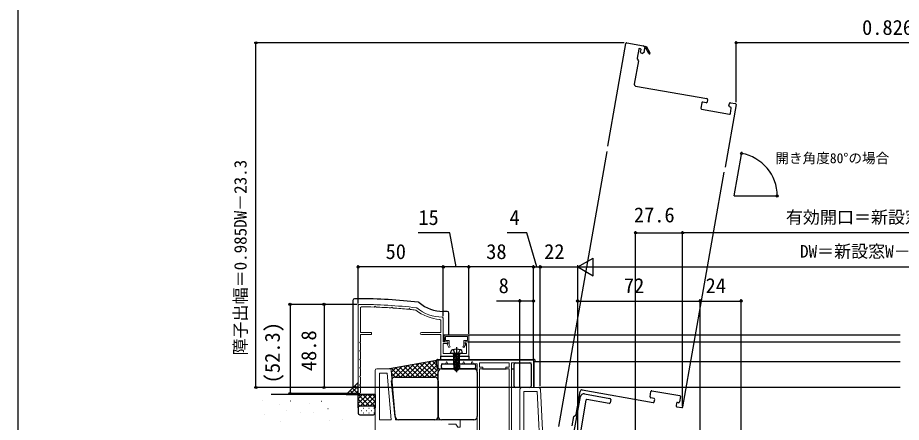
# Model space of a CAD drawing. Units: millimetres, scale not verified. Extents: x -525 to 525, y -783 to 778.
# Drawn here: x -525 to -6, y -409 to -172 of the extents above; entities that cross this region are included whole.
import ezdxf
from ezdxf.enums import TextEntityAlignment as Align

# ---------------------------------------------------------------- set-up
doc = ezdxf.new("R2010")
doc.units = ezdxf.units.MM
doc.header["$LTSCALE"] = 4
doc.layers.add('0-3_YKK_11', color=7, linetype='Continuous', lineweight=18)
for name, color, linetype in [('0-5_YKK_12', 2, 'Continuous'), ('0-6_YKK_13', 4, 'Continuous'), ('0-8_YKK_D', 6, 'Continuous'), ('0-9_YKK_ZWAK', 7, 'Continuous'), ('0-A_YSS_K', 3, 'Continuous')]:
    doc.layers.add(name, color=color, linetype=linetype)
doc.styles.add('ＭＳ ゴシック', font='')
doc.styles.get('ＭＳ ゴシック').set_extended_font_data('MS Gothic')

msp = doc.modelspace()

# ---------------------------------------------------------------- linework, layer by layer
at = {"layer": '0-3_YKK_11', "color": 30}
for p, q in [((-290.826, -341.955), (-290.571, -342.061)), ((-291.129, -343.402), (-291.379, -343.301))]:
    msp.add_line(p, q, dxfattribs=at)
at = {"layer": '0-3_YKK_11', "color": 4}
msp.add_line((-306.542, -377.8), (-314.001, -377.8), dxfattribs=at)
at = {"layer": '0-3_YKK_11', "color": 211}
for p, q in [((-218.95, -388.803), (-229.001, -388.803)), ((-230.001, -389.803), (-230.001, -449.903))]:
    msp.add_line(p, q, dxfattribs=at)
at = {"layer": '0-3_YKK_11', "color": 30}
for points in [[(-325, -392.303), (-325, -340.503), (-324.499, -340.003)], [(-323.097, -341.409), (-323.6, -341.909), (-323.6, -356.403), (-317.75, -356.403)], [(-314.422, -341.59), (-314.671, -341.44), (-314.885, -341.07), (-315.116, -341.07), (-315.307, -341.401), (-315.576, -341.551)], [(-304.419, -342.113), (-304.659, -341.963), (-304.885, -341.572), (-305.116, -341.572), (-305.297, -341.886), (-305.576, -342.035)], [(-294.417, -342.973), (-294.646, -342.824), (-294.885, -342.411), (-295.116, -342.411), (-295.287, -342.707), (-295.576, -342.856)], [(-275.49, -347.498), (-275, -347.998), (-275, -362.003), (-272.3, -362.003), (-272.3, -363.003), (-275, -363.003), (-275, -368.903), (-261.4, -368.903), (-261.4, -363.003), (-262.2, -363.003), (-262.2, -362.003), (-260, -362.003), (-260, -370.303), (-276.5, -370.303), (-276.5, -357.703), (-287.85, -357.703)], [(-287.85, -356.403), (-276.5, -356.403), (-276.5, -349.328), (-276.963, -348.829)], [(-317.75, -357.703), (-323.6, -357.703), (-323.6, -361.898), (-324.1, -362.187), (-324.1, -362.418), (-323.6, -362.707), (-323.6, -366.898), (-324.1, -367.187), (-324.1, -367.418), (-323.6, -367.707), (-323.6, -371.898), (-324.1, -372.187), (-324.1, -372.418), (-323.6, -372.707), (-323.6, -376.898), (-324.1, -377.187), (-324.1, -377.418), (-323.6, -377.707), (-323.6, -381.898), (-324, -382.129), (-324.1, -382.303), (-324, -382.476), (-323.6, -382.707), (-323.6, -386.898), (-324, -387.129), (-324.1, -387.303), (-324, -387.476), (-323.6, -387.707), (-323.6, -391.898), (-324.3, -392.303), (-325, -392.303)]]:
    msp.add_lwpolyline(points, dxfattribs=at)
msp.add_lwpolyline([(-274.5, -358.003), (-260, -358.003), (-260, -362.003), (-262.1, -362.003), (-262.1, -363.103), (-261.727, -363.318), (-262.873, -365.303), (-263.565, -364.903), (-262.9, -363.75), (-262.9, -361.203), (-260.8, -361.203), (-260.8, -358.903), (-273.7, -358.903), (-273.7, -361.203), (-271.6, -361.203), (-271.6, -363.75), (-270.935, -364.903), (-271.627, -365.303), (-272.773, -363.318), (-272.4, -363.103), (-272.4, -362.003), (-274.5, -362.003)], close=True, dxfattribs=at)
at = {"layer": '0-3_YKK_11', "color": 1}
for points in [[(-278, -372.803), (-222, -372.803), (-222, -388.803), (-223.3, -388.803), (-223.3, -374.303), (-235, -374.303), (-235, -421.103), (-236.1, -421.103)], [(-255, -417.503), (-255, -374.803), (-257.307, -374.803), (-257.885, -373.803), (-258.116, -373.803), (-258.693, -374.803), (-262.307, -374.803), (-262.885, -373.803), (-263.116, -373.803), (-263.693, -374.803), (-267.307, -374.803), (-267.885, -373.803), (-268.116, -373.803), (-268.693, -374.803), (-272.307, -374.803), (-272.885, -373.803), (-273.116, -373.803), (-273.693, -374.803), (-276, -374.803), (-276, -377.803), (-278, -377.803), (-278, -372.803)]]:
    msp.add_lwpolyline(points, dxfattribs=at)
at = {"layer": '0-3_YKK_11', "color": 4}
for points in [[(-315.001, -378.8), (-315, -443.8), (-334, -443.8)], [(-272, -410.3), (-267.54, -410.3), (-266.5, -412.1), (-265, -412.1), (-265, -407.8), (-303, -407.8), (-305.545, -378.713)]]:
    msp.add_lwpolyline(points, dxfattribs=at)
at = {"layer": '0-3_YKK_11', "color": 1}
msp.add_lwpolyline([(-253.7, -377.803), (-253.7, -416.203), (-236.3, -416.203), (-236.3, -377.803), (-238.3, -377.803), (-238.3, -376.903), (-236.3, -376.903), (-236.3, -374.303), (-253.7, -374.303), (-253.7, -376.903), (-251.7, -376.903), (-251.7, -377.803)], close=True, dxfattribs=at)
at = {"layer": '0-3_YKK_11', "color": 4}
msp.add_lwpolyline([(-305.61, -407.8), (-308.008, -380.4), (-312.401, -380.4), (-312.4, -407.8)], close=True, dxfattribs=at)
at = {"layer": '0-3_YKK_11', "color": 211}
msp.add_lwpolyline([(-217.645, -433.803), (-219.878, -391.203), (-227.601, -391.203), (-227.601, -433.803)], close=True, dxfattribs=at)
msp.add_lwpolyline([(-189.174, -440.018), (-194.801, -441.01), (-194.801, -436.203), (-189.444, -436.203), (-188.577, -436.745), (-188.001, -436.425), (-188.001, -433.803), (-215.642, -433.803), (-217.951, -389.75)], dxfattribs=at)
at = {"layer": '0-3_YKK_11', "color": 30}
for centre, radius, start, end in [((-325, -640.003), 300, 83.45902, 89.90433), ((-325, -640.003), 298.6, 88.19148, 89.63482), ((-325, -640.003), 298.6, 86.27024, 87.96974), ((-325, -640.003), 298.6, 84.34493, 86.04781), ((-275, -322.503), 25, 231.47489, 268.87649), ((-325, -640.003), 298.6, 83.53493, 84.1213), ((-275, -322.503), 26.4, 232.34109, 265.73616), ((-317.75, -357.053), 0.65, 270, 90.00002), ((-287.85, -357.053), 0.65, 90.00002, 270)]:
    msp.add_arc(centre, radius, start, end, dxfattribs=at)
at = {"layer": '0-3_YKK_11', "color": 4}
for centre, start, end in [((-314.001, -378.8), 90.00139, 179.99959), ((-306.542, -378.8), 5.00058, 90.00001)]:
    msp.add_arc(centre, 1, start, end, dxfattribs=at)
at = {"layer": '0-3_YKK_11', "color": 211}
for centre, start, end in [((-229.001, -389.803), 90.00002, 180), ((-218.95, -389.803), 2.99999, 90.00002)]:
    msp.add_arc(centre, 1, start, end, dxfattribs=at)
at = {"layer": '0-5_YKK_12'}
for p, q in [((-167.174, -186.49), (-157.326, -188.226)), ((-178.384, -247.181), (-167.753, -186.895)), ((-160.187, -190.057), (-161.141, -195.467)), ((-159.052, -189.953), (-159.839, -189.814)), ((-159.103, -191.974), (-158.808, -190.3)), ((-154.258, -192.686), (-156.062, -189.606)), ((-160.402, -197.033), (-162.797, -210.617)), ((-161.058, -195.84), (-160.484, -196.659)), ((-158.107, -192.658), (-158.698, -192.554)), ((-161.986, -211.775), (-120.131, -219.155)), ((-123.114, -221.675), (-123.67, -224.826)), ((-120.565, -221.617), (-122.535, -221.269)), ((-119.726, -219.734), (-119.986, -221.211)), ((-102.984, -222.686), (-109.447, -259.336)), ((-107.184, -223.469), (-106.923, -221.991)), ((-106.344, -221.586), (-103.389, -222.107)), ((-123.264, -225.406), (-106.916, -228.288)), ((-106.187, -224.152), (-106.778, -224.048)), ((-106.337, -227.883), (-105.782, -224.731)), ((-178.905, -250.135), (-207.379, -411.645)), ((-104.166, -276.331), (-99.867, -251.941)), ((-134.275, -400.165), (-109.968, -262.291)), ((-104.166, -276.331), (-78.136, -276.331)), ((-6.499, -358.003), (-275, -358.003)), ((-274.5, -359.503), (-274.5, -362.003)), ((-260.3, -362.003), (-6.499, -362.003)), ((-6.499, -388.798), (-218.842, -388.808)), ((-6.499, -388.805), (-218.842, -388.808)), ((-197.004, -404.633), (-194.608, -391.05)), ((-193.45, -390.238), (-151.596, -397.619)), ((-153.537, -394.23), (-152.981, -391.079)), ((-152.402, -390.674), (-136.054, -393.556)), ((-135.648, -394.135), (-136.204, -397.287)), ((-151.162, -395.157), (-153.131, -394.81)), ((-151.016, -397.213), (-150.756, -395.736)), ((-137.953, -397.994), (-138.214, -399.471)), ((-136.783, -397.692), (-137.374, -397.588)), ((-137.808, -400.05), (-134.854, -400.571)), ((-199.188, -411.262), (-198.234, -405.853)), ((-198.028, -405.53), (-197.209, -404.956))]:
    msp.add_line(p, q, dxfattribs=at)
for points in [[(-156.423, -189.476), (-156.755, -189.597), (-157.232, -192.304), (-157.528, -192.252)], [(-156.92, -188.805), (-155.835, -188.41), (-153.568, -192.281)], [(-221.5, -388.803), (-221.5, -373.503), (-6.499, -373.503)]]:
    msp.add_lwpolyline(points, dxfattribs=at)
for centre, radius, start, end in [((-167.26, -186.982), 0.5, 80, 170), ((-159.891, -190.109), 0.3, 80, 170), ((-158.611, -192.061), 0.5, 170, 260), ((-159.104, -190.248), 0.3, 350, 80), ((-157.412, -188.719), 0.5, 350, 80), ((-156.188, -189.39), 0.25, 300.35703, 200), ((-160.648, -195.553), 0.5, 170, 215), ((-160.894, -196.946), 0.5, 350, 35), ((-158.02, -192.165), 0.5, 260, 350), ((-153.913, -192.483), 0.4, 210.35703, 30.35703), ((-161.812, -210.79), 1, 170, 260), ((-122.622, -221.762), 0.5, 80, 170), ((-120.478, -221.124), 0.5, 260, 350), ((-120.218, -219.647), 0.5, 350, 80), ((-106.431, -222.078), 0.5, 80, 170), ((-103.476, -222.599), 0.5, 350, 80), ((-123.177, -224.913), 0.5, 170, 260), ((-106.691, -223.555), 0.5, 170, 260), ((-106.83, -227.796), 0.5, 260, 350), ((-106.274, -224.644), 0.5, 350, 80), ((-193.624, -391.223), 1, 80, 170), ((-153.044, -394.317), 0.5, 170, 260), ((-152.489, -391.166), 0.5, 80, 170), ((-136.141, -394.048), 0.5, 350, 80), ((-151.509, -397.127), 0.5, 260, 350), ((-151.248, -395.649), 0.5, 350, 80), ((-137.722, -399.558), 0.5, 170, 260), ((-137.461, -398.08), 0.5, 80, 170), ((-136.697, -397.2), 0.5, 260, 350), ((-197.496, -404.547), 0.5, 305, 350), ((-134.767, -400.079), 0.5, 260, 350), ((-197.742, -405.939), 0.5, 125, 170)]:
    msp.add_arc(centre, radius, start, end, dxfattribs=at)
at = {"layer": '0-6_YKK_13'}
for p, q in [((-325, -336.643), (-327.059, -336.643)), ((-328.059, -337.643), (-328.059, -388.862)), ((-272.641, -344.143), (-275, -344.143)), ((-271.641, -358.003), (-271.641, -345.143)), ((-270.7, -368.903), (-270.602, -367.783)), ((-267.2, -365.149), (-267.2, -379.832)), ((-263.7, -368.903), (-263.798, -367.783)), ((-278.8, -373.303), (-278.756, -372.584)), ((-278.542, -377.521), (-278.8, -373.303)), ((-278.457, -372.303), (-221.543, -372.303)), ((-263.7, -368.903), (-270.7, -368.903)), ((-269.179, -369.69), (-268.685, -369.603)), ((-265.715, -369.603), (-269.179, -370.215)), ((-265.221, -370.215), (-269.179, -370.915)), ((-265.221, -370.915), (-269.179, -371.615)), ((-265.221, -371.615), (-269.179, -372.315)), ((-265.221, -372.315), (-269.179, -373.015)), ((-265.221, -373.015), (-269.179, -373.715)), ((-265.221, -373.715), (-269.179, -374.415)), ((-268.93, -369.403), (-268.93, -369.603)), ((-265.47, -369.603), (-268.93, -369.603)), ((-268.8, -375.603), (-268.8, -369.603)), ((-265.6, -375.603), (-265.6, -369.603)), ((-265.47, -369.403), (-265.47, -369.603)), ((-221.244, -372.584), (-221.2, -373.303)), ((-221.2, -373.303), (-221.212, -373.503)), ((-277.5, -377.803), (-278.243, -377.803)), ((-276, -377.003), (-276, -375.603)), ((-276, -377.803), (-257, -377.803)), ((-275.2, -374.803), (-256.8, -374.803)), ((-256.8, -377.803), (-275.2, -377.803)), ((-273.931, -377.803), (-273.932, -377.803)), ((-272.069, -377.803), (-273.931, -377.803)), ((-268.932, -377.803), (-272.068, -377.803)), ((-266.377, -374.62), (-269.179, -375.115)), ((-269.179, -375.29), (-266.432, -374.804)), ((-266.668, -375.603), (-268.85, -375.603)), ((-268.85, -375.603), (-268.85, -377.891)), ((-267.9, -377.003), (-268.85, -377.814)), ((-268.85, -377.891), (-267.35, -378.903)), ((-267.2, -377.396), (-267.35, -378.903)), ((-267.05, -378.903), (-267.35, -378.903)), ((-267.2, -377.396), (-266.341, -374.496)), ((-267.2, -377.396), (-267.2, -378.903)), ((-263.932, -377.803), (-267.068, -377.803)), ((-265.85, -377.698), (-267.05, -378.541)), ((-265.55, -377.891), (-267.05, -378.903)), ((-267.05, -378.541), (-267.05, -378.903)), ((-265.221, -374.415), (-265.851, -374.527)), ((-265.55, -375.603), (-265.85, -375.603)), ((-265.6, -375.603), (-265.6, -374.809)), ((-258.932, -377.803), (-262.068, -377.803)), ((-256.8, -377.803), (-255, -377.803)), ((-256, -375.603), (-256, -377.003)), ((-252, -377.803), (-238, -377.803)), ((-235, -377.803), (-233.3, -377.803)), ((-233.3, -388.003), (-233.3, -375.103)), ((-232.5, -374.303), (-224.1, -374.303)), ((-223.3, -375.103), (-223.3, -388.003)), ((-221.757, -377.803), (-222, -377.803)), ((-303.355, -382.803), (-279.997, -382.803)), ((-278, -405.802), (-278, -379.803)), ((-255, -379.803), (-255, -405.802)), ((-303.205, -405.803), (-305.355, -384.803)), ((-277.997, -384.803), (-277.997, -405.803)), ((-224.1, -388.803), (-232.5, -388.803)), ((-198.061, -414.66), (-194.44, -394.126)), ((-192.123, -392.504), (-177.056, -395.161)), ((-191.155, -396.228), (-194.627, -415.918)), ((-177.577, -398.115), (-190.576, -395.823)), ((-176.65, -395.74), (-176.998, -397.709)), ((-279.997, -407.803), (-301.205, -407.803)), ((-257, -407.802), (-276, -407.802))]:
    msp.add_line(p, q, dxfattribs=at)
for points in [[(-269.25, -366.539), (-268.345, -368.354), (-267.2, -368.963)], [(-265.15, -366.539), (-266.055, -368.354), (-267.2, -368.963)], [(-267.2, -377.504), (-267.9, -377.003), (-268.04, -375.603)], [(-267.05, -378.541), (-265.85, -374.551), (-265.85, -377.698)], [(-265.55, -375.603), (-265.55, -377.891), (-265.85, -377.698)]]:
    msp.add_lwpolyline(points, dxfattribs=at)
msp.add_lwpolyline([(-276.5, -370.303), (-260, -370.303), (-260, -372.803), (-276.5, -372.803)], close=True, dxfattribs=at)
for centre, radius, start, end in [((-327.059, -337.643), 1, 90, 180), ((-325, -640.003), 303.357, 83.29839, 90), ((-289.715, -339.709), 1, 49.46294, 83.29839), ((-275, -322.503), 21.643, 229.46294, 270), ((-272.641, -345.143), 1, 0, 90), ((-269.307, -367.896), 1.3, 105.88085, 175), ((-267.2, -375.303), 9, 74.11915, 105.88085), ((-265.093, -367.896), 1.3, 5, 74.11915), ((-278.457, -372.603), 0.3, 90, 176.5), ((-269.43, -369.403), 0.5, 0, 90), ((-264.97, -369.403), 0.5, 90, 180), ((-221.543, -372.603), 0.3, 3.5, 90), ((-278.243, -377.503), 0.3, 183.5, 270), ((-276, -379.803), 2, 90, 180), ((-275.2, -375.603), 0.8, 90, 180), ((-275.2, -377.003), 0.8, 180, 270), ((-266.098, -374.551), 0.248, 0, 167.19096), ((-257, -379.803), 2, 0, 90), ((-256.8, -375.603), 0.8, 0, 90), ((-256.8, -377.003), 0.8, 270, 360), ((-232.5, -375.103), 0.8, 90, 180), ((-224.1, -375.103), 0.8, 360, 90), ((-221.757, -377.503), 0.3, 270, 329.10898), ((-303.355, -384.803), 2, 90, 180), ((-279.997, -384.803), 2, 0, 90), ((-232.5, -388.003), 0.8, 180, 270), ((-224.1, -388.003), 0.8, 270, 360), ((-192.471, -394.473), 2, 80, 170), ((-190.663, -396.315), 0.5, 80, 170), ((-177.49, -397.623), 0.5, 260, 350), ((-177.143, -395.653), 0.5, 350, 80), ((-301.205, -405.803), 2, 180, 270), ((-279.997, -405.803), 2, 270, 0), ((-276, -405.802), 2, 180, 270), ((-257, -405.802), 2, 270, 0)]:
    msp.add_arc(centre, radius, start, end, dxfattribs=at)
at = {"layer": '0-8_YKK_D'}
for p, q in [((-168.666, -186.403), (-386, -186.403)), ((-385, -388.803), (-385, -186.403)), ((-102.897, -221.194), (-102.897, -185.403)), ((151.999, -186.403), (-102.897, -186.403)), ((-99.693, -250.956), (-99.591, -250.379)), ((-162.001, -501.903), (-162.001, -297.003)), ((-162.001, -298.003), (-134.362, -298.003)), ((-134.362, -399.658), (-134.362, -297.003)), ((-134.362, -398.658), (-134.362, -297.003)), ((151.999, -298.003), (-134.362, -298.003)), ((-196, -318.003), (-186.907, -312.753)), ((-186.907, -323.253), (-186.907, -312.753)), ((-325, -339.503), (-325, -317.003)), ((-275, -318.003), (-325, -318.003)), ((-275, -346.998), (-275, -317.003)), ((-275, -346.998), (-275, -317.003)), ((-260, -318.003), (-275, -318.003)), ((-260, -357.303), (-260, -317.003)), ((-260, -357.303), (-260, -317.003)), ((-222, -318.003), (-260, -318.003)), ((-222, -318.003), (-224.55, -318.003)), ((-222, -372.103), (-222, -317.003)), ((-222, -372.103), (-222, -317.003)), ((-222, -318.003), (-218, -318.003)), ((-222, -318.003), (-218, -318.003)), ((-218, -387.808), (-218, -317.003)), ((-218, -387.808), (-218, -317.003)), ((-218, -318.003), (-215.45, -318.003)), ((-218, -318.003), (-196.001, -318.003)), ((-196.001, -419.301), (-196.001, -317.003)), ((-196, -419.303), (-196, -317.003)), ((-196, -318.003), (-186.907, -323.253)), ((-196, -318.003), (-177.814, -318.003)), ((-185.5, -318.003), (173.502, -318.003)), ((-230.001, -388.803), (-230.001, -337.003)), ((-222, -372.103), (-222, -337.003)), ((-196.001, -419.301), (-196.001, -337.003)), ((-124.001, -419.301), (-124.001, -337.003)), ((-124.001, -419.301), (-124.001, -337.003)), ((-100.001, -425.751), (-100.001, -337.003)), ((-325.499, -340.003), (-366, -340.003)), ((-365, -340.003), (-365, -392.303)), ((-325.499, -340.003), (-346, -340.003)), ((-345, -340.003), (-345, -388.803)), ((-196.001, -338.003), (-124.001, -338.003)), ((-124.001, -338.003), (-100.001, -338.003)), ((-230.001, -388.803), (-386, -388.803)), ((-230.001, -388.803), (-346, -388.803)), ((-326, -392.303), (-366, -392.303))]:
    msp.add_line(p, q, dxfattribs=at)
for points in [[(-267.5, -318.003), (-271.059, -298.003), (-289.786, -298.003)], [(-220, -318.003), (-225.885, -298.003), (-237.453, -298.003)], [(-222, -338.003), (-230.001, -338.003), (-243.642, -338.003)]]:
    msp.add_lwpolyline(points, dxfattribs=at)
for centre in [(-385, -186.403), (-102.897, -186.403), (-99.765, -251.364), (-78.815, -276.331), (-162.001, -298.003), (-134.362, -298.003), (-134.362, -298.003), (-325, -318.003), (-275, -318.003), (-275, -318.003), (-260, -318.003), (-260, -318.003), (-222, -318.003), (-222, -318.003), (-218, -318.003), (-230.001, -338.003), (-222, -338.003), (-196.001, -338.003), (-124.001, -338.003), (-124.001, -338.003), (-100.001, -338.003), (-365, -340.003), (-345, -340.003), (-385, -388.803), (-345, -388.803), (-365, -392.303)]:
    msp.add_circle(centre, 0.637, dxfattribs=at)
msp.add_arc((-104.166, -276.331), 25.352, 0, 80.0018, dxfattribs=at)
at = {"layer": '0-9_YKK_ZWAK'}
msp.add_line((-525, 747.2), (-525, -782.8), dxfattribs=at)
at = {"layer": '0-A_YSS_K'}
for p, q in [((-277.7, -372.803), (-306.542, -377.8)), ((-291.58, -382.804), (-282.37, -373.593)), ((-288.752, -382.804), (-279.059, -373.111)), ((-278.722, -375.941), (-281.263, -373.401)), ((-306.439, -377.863), (-306.34, -377.765)), ((-305.458, -379.711), (-302.916, -377.169)), ((-300.142, -382.805), (-305.354, -377.593)), ((-305.23, -382.312), (-299.492, -376.573)), ((-297.314, -382.805), (-302.945, -377.174)), ((-302.896, -382.805), (-296.067, -375.977)), ((-294.486, -382.804), (-300.536, -376.755)), ((-300.067, -382.805), (-292.643, -375.381)), ((-291.658, -382.804), (-298.127, -376.336)), ((-297.238, -382.805), (-289.219, -374.785)), ((-288.83, -382.804), (-295.717, -375.916)), ((-294.409, -382.804), (-285.794, -374.189)), ((-286.002, -382.803), (-293.308, -375.497)), ((-283.174, -382.803), (-290.899, -375.078)), ((-280.346, -382.803), (-288.49, -374.659)), ((-278.146, -382.174), (-286.081, -374.239)), ((-285.923, -382.803), (-278.758, -375.639)), ((-278.339, -379.152), (-283.672, -373.82)), ((-283.094, -382.803), (-278.457, -378.166)), ((-302.97, -382.805), (-305.4, -380.376)), ((-280.265, -382.803), (-278.225, -380.762)), ((-278.421, -383.787), (-278.076, -383.442)), ((-325, -387.937), (-329.866, -392.803)), ((-328.311, -389.114), (-325, -392.425)), ((-326.897, -387.7), (-325, -389.596)), ((-325.483, -386.285), (-325, -386.768)), ((-325, -392.803), (-376.014, -392.803)), ((-331.14, -391.942), (-330.279, -392.803)), ((-329.725, -390.528), (-327.451, -392.803)), ((-325, -390.765), (-327.037, -392.803)), ((-319.574, -392.803), (-325, -398.228)), ((-322.402, -392.803), (-325, -395.4)), ((-325, -392.859), (-318.056, -399.803)), ((-316.746, -392.803), (-323.746, -399.803)), ((-322.228, -392.803), (-315, -400.031)), ((-315, -393.885), (-320.917, -399.803)), ((-319.399, -392.803), (-315, -397.202)), ((-316.571, -392.803), (-315, -394.374)), ((-315, -392.803), (-315, -400.803)), ((-380.994, -396.145), (-380.894, -396.145)), ((-371.095, -398.676), (-370.995, -398.676)), ((-364.88, -396.605), (-364.78, -396.605)), ((-353.6, -397.986), (-353.5, -397.986)), ((-346.694, -396.835), (-346.594, -396.835)), ((-325, -395.688), (-320.885, -399.803)), ((-325, -398.516), (-323.713, -399.803)), ((-315, -396.714), (-318.089, -399.803)), ((-315, -399.542), (-315.435, -399.977)), ((-366.952, -402.358), (-366.852, -402.358)), ((-359.125, -403.509), (-359.025, -403.509)), ((-351.298, -403.278), (-351.198, -403.278)), ((-342.78, -401.207), (-342.68, -401.207)), ((-342.78, -401.207), (-342.68, -401.207)), ((-325, -400.803), (-325, -403.803)), ((-324.609, -401.064), (-324.809, -401.064)), ((-324.609, -403.894), (-324.809, -403.894)), ((-316, -399.803), (-324, -399.803)), ((-316, -399.803), (-324, -399.803)), ((-324, -404.803), (-316, -404.803)), ((-322.994, -402.479), (-323.194, -402.479)), ((-321.579, -401.064), (-321.779, -401.064)), ((-321.579, -403.894), (-321.779, -403.894)), ((-319.964, -402.479), (-320.164, -402.479)), ((-318.549, -401.064), (-318.749, -401.064)), ((-318.549, -403.894), (-318.749, -403.894)), ((-316.934, -402.479), (-317.134, -402.479)), ((-315.519, -401.064), (-315.719, -401.064)), ((-315.519, -403.894), (-315.719, -403.894)), ((-315, -403.803), (-315, -400.803)), ((-379.843, -404.889), (-379.743, -404.889)), ((-370.635, -409.031), (-370.535, -409.031)), ((-341.629, -408.111), (-341.529, -408.111)), ((-334.033, -407.421), (-333.933, -407.421))]:
    msp.add_line(p, q, dxfattribs=at)
msp.add_lwpolyline([(-325, -392.803), (-325, -385.803), (-332, -392.803)], close=True, dxfattribs=at)
msp.add_lwpolyline([(-325, -400.803), (-325, -392.803), (-324.25, -392.803), (-315.75, -392.803), (-315, -392.803), (-315.75, -392.803), (-324.25, -392.803), (-325, -392.803)], dxfattribs=at)
for centre, start, end in [((-324, -400.803), 89.99985, 179.99985), ((-324, -400.803), 89.99985, 179.99985), ((-324, -403.803), 179.99985, 269.99985), ((-316, -400.803), 360, 89.99985), ((-316, -400.803), 360, 89.99985), ((-316, -403.803), 269.99985, 0)]:
    msp.add_arc(centre, 1, start, end, dxfattribs=at)

# ---------------------------------------------------------------- texts
at = {"layer": '0-8_YKK_D', "style": 'ＭＳ ゴシック'}
for s, height, p in [('0.826W－143.3', 8.798, (-28.972, -184.403)), ('開き角度80°の場合', 5.865, (-79.918, -258.828)), ('15', 8.798, (-289.627, -296.003)), ('4', 8.798, (-236.066, -296.003)), ('27.6', 8.798, (-163.011, -294.481)), ('有効開口＝新設窓W－163.6', 7.331, (-73.736, -294.696)), ('50', 8.798, (-308.864, -316.003)), ('38', 8.798, (-249.761, -316.003)), ('22', 8.798, (-215.728, -316.003)), ('DW＝新設窓W－70', 7.331, (-65.374, -314.696)), ('8', 8.798, (-242.46, -336.003)), ('72', 8.798, (-168.865, -336.003)), ('24', 8.798, (-120.899, -336.003))]:
    msp.add_text(s, height=height, dxfattribs=at).set_placement(p, align=Align.BOTTOM_LEFT)
for s, height, p in [('障子出幅＝0.985DW－23.3', 7.331, (-388.307, -369.989)), ('(52.3)', 8.798, (-368.364, -386.301)), ('48.8', 8.798, (-347, -379.164))]:
    msp.add_text(s, height=height, rotation=90, dxfattribs=at).set_placement(p, align=Align.BOTTOM_LEFT)

doc.saveas('drawing.dxf')
